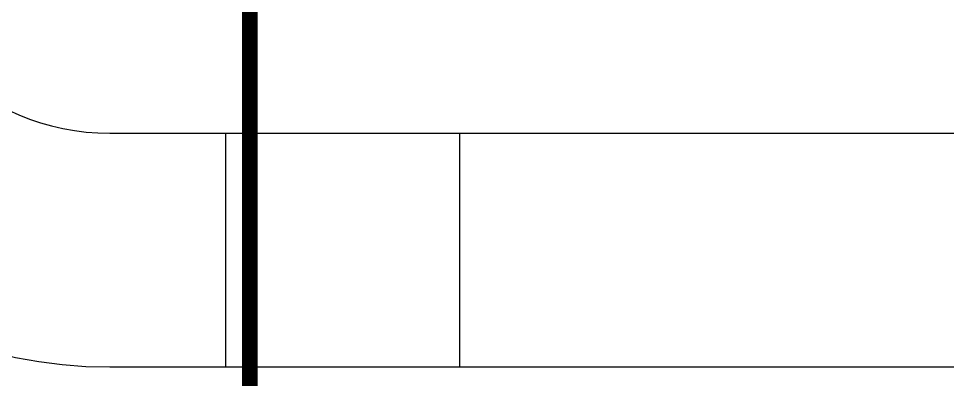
# Model space of a CAD drawing. Header units: millimetres. Extents: x 1145859089 to 1147511753, y -1047484727 to -1047247487.
# Drawn here: x 1145994009 to 1146005913, y -1047316560 to -1047311928 of the extents above; entities that cross this region are included whole.
import ezdxf
from ezdxf.xclip import XClip

# ---------------------------------------------------------------- set-up
doc = ezdxf.new("R2010")
doc.units = ezdxf.units.MM
doc.header["$LTSCALE"] = 100
doc.header["$MEASUREMENT"] = 0
doc.header["$XCLIPFRAME"] = 2
doc.layers.get('0').update_dxf_attribs({"linetype": 'CONTINUOUS'})
doc.layers.add('XREF', color=135, linetype='CONTINUOUS')
doc.layers.add('단지배치도$0$W240910', color=135, linetype='CONTINUOUS')

# ---------------------------------------------------------------- blocks, each defined once
blk = doc.blocks.new('단지배치도$0$zw$9902')
at = {"layer": '단지배치도$0$W240910'}
for p, q in [((57040, 57970, 0), (71750, 57970, 0)), ((58520, 57970, 0), (58520, 54970, 0)), ((61520, 57970, 0), (61520, 54970, 0)), ((57040, 54970, 0), (97826, 54970, 0)), ((58520, 54970), (97826, 54970))]:
    blk.add_line(p, q, dxfattribs=at)
for radius in [6000, 3000]:
    blk.add_arc((57040, 60970, 0), radius, 180, 270, dxfattribs=at)
blk = doc.blocks.new('단지배치도')
blk.add_blockref('단지배치도$0$zw$9902', (141034, 142437))

msp = doc.modelspace()

# ---------------------------------------------------------------- linework, layer by layer
at = {"color": 6, "const_width": 200, "elevation": 0}
msp.add_lwpolyline([(1146013146.515867, -1047303484.154887), (1145997546.515867, -1047295960.544311), (1145996973.537449, -1047295684.206716), (1145996973.537449, -1047324402.18081), (1146016606.515867, -1047324402.180809), (1146016576.515867, -1047318282.18081), (1146013146.515867, -1047318282.18081), (1146013146.515867, -1047303484.154887)], dxfattribs=at)

# ---------------------------------------------------------------- block references
at = {"layer": 'XREF'}
ref = msp.add_blockref('단지배치도', (1145797106.633357, -1047513806.462535), dxfattribs=at)
XClip(ref).set_block_clipping_path([(72982.4064819524, 34919.7593965298), (360382.4067475507, 255319.7593436697)])

doc.saveas('drawing.dxf')
